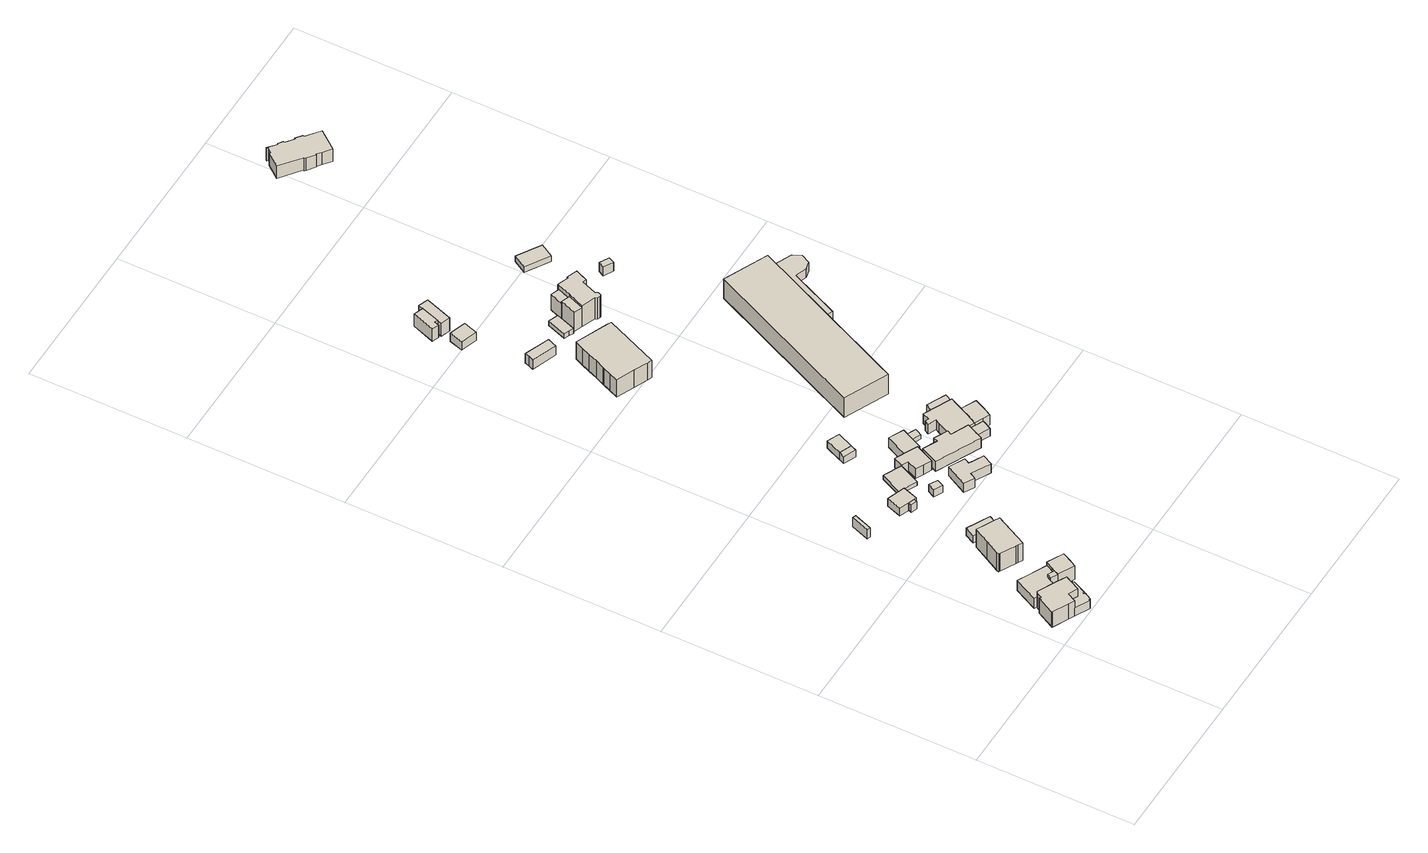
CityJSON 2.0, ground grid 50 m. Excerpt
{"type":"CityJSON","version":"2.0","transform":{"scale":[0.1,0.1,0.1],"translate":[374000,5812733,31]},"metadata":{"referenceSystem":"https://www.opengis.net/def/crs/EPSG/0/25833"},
"CityObjects":{
"building1":{"type":"Building","attributes":{"Gemeindeschluessel":"11000005","BezugspunktDach":"2200","function":"51009_1610","measuredHeight":3.24,"storeysAboveGround":0},"address":[{"country":"Germany","locality":"Berlin"}],"geometry":[{"type":"Solid","lod":"1","boundaries":[[[[0,1,2,3,4,5,6,7,8,9,10,11,12,13]],[[14,15,16,17,18,19,20,21,22,23,24,25,26,27]],[[14,27,13,12]],[[15,14,12,11]],[[16,15,11,10]],[[17,16,10,9]],[[18,17,9,8]],[[19,18,8,7]],[[20,19,7,6]],[[21,20,6,5]],[[22,21,5,4]],[[23,22,4,3]],[[24,23,3,2]],[[25,24,2,1]],[[26,25,1,0]],[[27,26,0,13]]]]}]},
"building2":{"type":"Building","attributes":{"Gemeindeschluessel":"11000005","function":"31001_1010"},"address":[{"country":"Germany","locality":"Berlin","thoroughfareNumber":"52","thoroughfareName":"Imchenallee"}],"children":["building2-1","building2-2","building2-3"]},
"building2-1":{"type":"BuildingPart","attributes":{"BezugspunktDach":"2200","measuredHeight":6.51,"storeysAboveGround":2},"parents":["building2"],"geometry":[{"type":"MultiSurface","lod":"1","boundaries":[[[28,29,30,31,32,33,34,35,36,37]],[[38,39,40,41,42,43,44,45,46,47]],[[38,47,37,36]],[[39,38,36,35]],[[40,39,35,34]],[[42,41,33,32]],[[43,42,32,31]],[[44,43,31,30]],[[45,44,48,49]],[[46,45,29,49,50,28]],[[47,46,28,37]],[[41,51,52,33]],[[40,34,52,51]],[[49,48,30,29]],[[28,50,49,29]]]}]},
"building2-2":{"type":"BuildingPart","attributes":{"BezugspunktDach":"2200","measuredHeight":6.13,"storeysAboveGround":2},"parents":["building2"],"geometry":[{"type":"MultiSurface","lod":"1","boundaries":[[[53,54,55,56,57,58,59]],[[41,51,40,60,61,62,63]],[[41,63,59,58]],[[52,33,41,58,57]],[[34,52,51,57,56]],[[60,40,56,55]],[[61,60,55,54]],[[62,61,54,53]],[[63,62,53,59]],[[51,41,33,52]],[[40,51,52,34]]]}]},
"building2-3":{"type":"BuildingPart","attributes":{"BezugspunktDach":"2200","measuredHeight":6.08,"storeysAboveGround":2},"parents":["building2"],"geometry":[{"type":"MultiSurface","lod":"1","boundaries":[[[64,65,66,67,68,69,70,71,72,73,74,75]],[[76,77,78,79,50,48,16,15,14,27,80,81]],[[76,81,75,74]],[[77,76,74,73]],[[78,77,73,72]],[[79,78,72,71]],[[50,79,71,70]],[[82,30,29,28,70,69]],[[16,48,69,68]],[[15,16,68,67]],[[14,15,67,66]],[[27,14,66,65]],[[80,27,65,64]],[[81,80,64,75]],[[48,49,29,30,82]],[[50,83,28,29,49]]]}]},
"building3":{"type":"Building","attributes":{"Gemeindeschluessel":"11000005","BezugspunktDach":"2200","function":"51009_1610","measuredHeight":4.58,"storeysAboveGround":0},"address":[{"country":"Germany","locality":"Berlin"}],"geometry":[{"type":"Solid","lod":"1","boundaries":[[[[84,85,86,87]],[[88,89,90,91]],[[88,91,87,86]],[[89,88,86,85]],[[90,89,85,84]],[[91,90,84,87]]]]}]},
"building4":{"type":"Building","attributes":{"Gemeindeschluessel":"11000005","BezugspunktDach":"2200","function":"51009_1610","measuredHeight":3.67,"storeysAboveGround":0},"address":[{"country":"Germany","locality":"Berlin"}],"geometry":[{"type":"Solid","lod":"1","boundaries":[[[[92,93,94,95]],[[96,97,98,99]],[[96,99,95,94]],[[97,96,94,93]],[[98,97,93,92]],[[99,98,92,95]]]]}]},
"building5":{"type":"Building","attributes":{"Gemeindeschluessel":"11000005","BezugspunktDach":"2200","function":"31001_1010","measuredHeight":7.21,"storeysAboveGround":2},"address":[{"country":"Germany","locality":"Berlin","thoroughfareNumber":"50","thoroughfareName":"Imchenallee"}],"geometry":[{"type":"Solid","lod":"1","boundaries":[[[[100,101,102,103,104,105,106,107,108,109]],[[110,111,112,113,114,115,116,117,118,119]],[[110,119,109,108]],[[111,110,108,107]],[[112,111,107,106]],[[113,112,106,105]],[[114,113,105,104]],[[115,114,104,103]],[[116,115,103,102]],[[117,116,102,101]],[[118,117,101,100]],[[119,118,100,109]]]]}]},
"building6":{"type":"Building","attributes":{"Gemeindeschluessel":"11000005","BezugspunktDach":"2200","function":"31001_2463","measuredHeight":2.85,"storeysAboveGround":1},"address":[{"country":"Germany","locality":"Berlin","thoroughfareNumber":"50 (1)","thoroughfareName":"Imchenallee"}],"geometry":[{"type":"Solid","lod":"1","boundaries":[[[[120,121,122,123,124]],[[125,126,127,128,129]],[[125,129,124,123]],[[126,125,123,122]],[[127,126,122,121]],[[128,127,121,120]],[[129,128,120,124]]]]}]},
"building7":{"type":"Building","attributes":{"Gemeindeschluessel":"11000005","BezugspunktDach":"2200","function":"31001_1310","measuredHeight":2.98,"storeysAboveGround":1},"address":[{"country":"Germany","locality":"Berlin","thoroughfareNumber":"9 (17)","thoroughfareName":"Sakrower Kirchweg"}],"geometry":[{"type":"Solid","lod":"1","boundaries":[[[[130,131,132,133]],[[134,135,136,137]],[[134,137,133,132]],[[135,134,132,131]],[[136,135,131,130]],[[137,136,130,133]]]]}]},
"building8":{"type":"Building","attributes":{"Gemeindeschluessel":"11000005","BezugspunktDach":"2200","function":"31001_1312","measuredHeight":2.98,"storeysAboveGround":1},"address":[{"country":"Germany","locality":"Berlin","thoroughfareNumber":"9 (11)","thoroughfareName":"Sakrower Kirchweg"}],"geometry":[{"type":"Solid","lod":"1","boundaries":[[[[132,131,138,139,140,141]],[[142,143,144,135,134,145]],[[142,145,141,140]],[[143,142,140,139]],[[144,143,139,138]],[[135,144,138,131]],[[134,135,131,132]],[[145,134,132,141]]]]}]},
"building9":{"type":"Building","attributes":{"Gemeindeschluessel":"11000005","BezugspunktDach":"2200","function":"31001_1312","measuredHeight":2.88,"storeysAboveGround":1},"address":[{"country":"Germany","locality":"Berlin","thoroughfareNumber":"48 (8)","thoroughfareName":"Imchenallee"}],"geometry":[{"type":"Solid","lod":"1","boundaries":[[[[146,147,148,149]],[[150,151,152,153]],[[150,153,149,148]],[[151,150,148,147]],[[152,151,147,146]],[[153,152,146,149]]]]}]},
"building10":{"type":"Building","attributes":{"Gemeindeschluessel":"11000005","BezugspunktDach":"2200","function":"31001_2140","measuredHeight":1.51,"storeysAboveGround":1},"address":[{"country":"Germany","locality":"Berlin","thoroughfareNumber":"48 (4)","thoroughfareName":"Imchenallee"}],"geometry":[{"type":"Solid","lod":"1","boundaries":[[[[154,155,156,157,158,159]],[[160,161,162,163,164,165]],[[160,165,159,158]],[[161,160,158,157]],[[162,161,157,156]],[[163,162,156,155]],[[164,163,155,154]],[[165,164,154,159]]]]}]},
"building11":{"type":"Building","attributes":{"Gemeindeschluessel":"11000005","BezugspunktDach":"2200","function":"51009_1610","measuredHeight":2.78,"storeysAboveGround":0},"address":[{"country":"Germany","locality":"Berlin"}],"geometry":[{"type":"Solid","lod":"1","boundaries":[[[[166,167,168,169]],[[170,171,172,173]],[[170,173,169,168]],[[171,170,168,167]],[[172,171,167,166]],[[173,172,166,169]]]]}]},
"building12":{"type":"Building","attributes":{"Gemeindeschluessel":"11000005","BezugspunktDach":"2200","function":"31001_1312","measuredHeight":2.84,"storeysAboveGround":1},"address":[{"country":"Germany","locality":"Berlin","thoroughfareNumber":"9 (16)","thoroughfareName":"Sakrower Kirchweg"}],"geometry":[{"type":"Solid","lod":"1","boundaries":[[[[167,174,175,168]],[[176,177,178,179]],[[176,179,168,175]],[[177,176,175,174]],[[178,177,174,167]],[[179,178,167,168]]]]}]},
"building13":{"type":"Building","attributes":{"Gemeindeschluessel":"11000005","BezugspunktDach":"2200","function":"31001_2140","measuredHeight":4.3,"storeysAboveGround":1},"address":[{"country":"Germany","locality":"Berlin","thoroughfareNumber":"48 (3)","thoroughfareName":"Imchenallee"}],"geometry":[{"type":"Solid","lod":"1","boundaries":[[[[180,181,182,183,184,185,186,187,188,189]],[[190,191,192,193,194,195,196,197,198,199]],[[190,199,189,188]],[[191,190,188,187]],[[192,191,187,186]],[[193,192,186,185]],[[194,193,185,184]],[[195,194,184,183]],[[196,195,183,182]],[[197,196,182,181]],[[198,197,181,180]],[[199,198,180,189]]]]}]},
"building14":{"type":"Building","attributes":{"Gemeindeschluessel":"11000005","BezugspunktDach":"2200","function":"31001_1312","measuredHeight":3.66,"storeysAboveGround":1},"address":[{"country":"Germany","locality":"Berlin","thoroughfareNumber":"48 (7)","thoroughfareName":"Imchenallee"}],"geometry":[{"type":"Solid","lod":"1","boundaries":[[[[200,201,202,203,204,205,206,207]],[[208,209,210,211,212,213,214,215]],[[208,215,207,206]],[[209,208,206,205]],[[210,209,205,204]],[[211,210,204,203]],[[212,211,203,202]],[[213,212,202,201]],[[214,213,201,200]],[[215,214,200,207]]]]}]},
"building15":{"type":"Building","attributes":{"Gemeindeschluessel":"11000005","BezugspunktDach":"2200","function":"31001_1000","measuredHeight":4,"storeysAboveGround":1},"address":[{"country":"Germany","locality":"Berlin","thoroughfareNumber":"7 (1)","thoroughfareName":"Alt-Kladow"}],"geometry":[{"type":"Solid","lod":"1","boundaries":[[[[216,217,218,219,220,221]],[[222,223,224,225,226,227]],[[222,227,221,220]],[[223,222,220,219]],[[224,223,219,218]],[[225,224,218,217]],[[226,225,217,216]],[[227,226,216,221]]]]}]},
"building16":{"type":"Building","attributes":{"Gemeindeschluessel":"11000005","BezugspunktDach":"2200","function":"31001_2140","measuredHeight":3.77,"storeysAboveGround":1},"address":[{"country":"Germany","locality":"Berlin","thoroughfareNumber":"48 (5)","thoroughfareName":"Imchenallee"}],"geometry":[{"type":"Solid","lod":"1","boundaries":[[[[228,229,230,231,232,233,234]],[[235,236,237,238,239,240,241]],[[235,241,234,233]],[[236,235,233,232]],[[237,236,232,231]],[[238,237,231,230]],[[239,238,230,229]],[[240,239,229,228]],[[241,240,228,234]]]]}]},
"building17":{"type":"Building","attributes":{"Gemeindeschluessel":"11000005","BezugspunktDach":"2200","function":"31001_1010","measuredHeight":7.44,"storeysAboveGround":2},"address":[{"country":"Germany","locality":"Berlin","thoroughfareNumber":"5R, 5S, 5T","thoroughfareName":"Sakrower Kirchweg"}],"geometry":[{"type":"Solid","lod":"1","boundaries":[[[[242,243,244,245,246,247,248,249,250,251,252,253,254,255]],[[256,257,258,259,260,261,262,263,264,265,266,267,268,269]],[[256,269,255,254]],[[257,256,254,253]],[[258,257,253,252]],[[259,258,252,251]],[[260,259,251,250]],[[261,260,250,249]],[[262,261,249,248]],[[263,262,248,247]],[[264,263,247,246]],[[265,264,246,245]],[[266,265,245,244]],[[267,266,244,243]],[[268,267,243,242]],[[269,268,242,255]]]]}]},
"building18":{"type":"Building","attributes":{"Gemeindeschluessel":"11000005","BezugspunktDach":"2200","function":"31001_2081","measuredHeight":4.08,"storeysAboveGround":1},"address":[{"country":"Germany","locality":"Berlin","thoroughfareNumber":"48 (2)","thoroughfareName":"Imchenallee"}],"geometry":[{"type":"Solid","lod":"1","boundaries":[[[[270,271,272,273,274,275,276,277,278]],[[279,280,281,282,283,284,285,286,287]],[[279,287,278,277]],[[280,279,277,276]],[[281,280,276,275]],[[282,281,275,274]],[[283,282,274,273]],[[284,283,273,272]],[[285,284,272,271]],[[286,285,271,270]],[[287,286,270,278]]]]}]},
"building19":{"type":"Building","attributes":{"Gemeindeschluessel":"11000005","BezugspunktDach":"2200","function":"31001_2463","measuredHeight":3.84,"storeysAboveGround":1},"address":[{"country":"Germany","locality":"Berlin","thoroughfareNumber":"7 (3)","thoroughfareName":"Alt-Kladow"}],"geometry":[{"type":"Solid","lod":"1","boundaries":[[[[288,289,290,291,292]],[[293,294,295,296,297]],[[293,297,292,291]],[[294,293,291,290]],[[295,294,290,289]],[[296,295,289,288]],[[297,296,288,292]]]]}]},
"building20":{"type":"Building","attributes":{"Gemeindeschluessel":"11000005","BezugspunktDach":"2200","function":"31001_2140","measuredHeight":2.36,"storeysAboveGround":1},"address":[{"country":"Germany","locality":"Berlin","thoroughfareNumber":"48 (6)","thoroughfareName":"Imchenallee"}],"geometry":[{"type":"Solid","lod":"1","boundaries":[[[[298,299,300,301,302,303]],[[304,305,306,307,308,309]],[[304,309,303,302]],[[305,304,302,301]],[[306,305,301,300]],[[307,306,300,299]],[[308,307,299,298]],[[309,308,298,303]]]]}]},
"building21":{"type":"Building","attributes":{"Gemeindeschluessel":"11000005","BezugspunktDach":"2200","function":"31001_1000","measuredHeight":4.96,"storeysAboveGround":1},"address":[{"country":"Germany","locality":"Berlin","thoroughfareNumber":"9 (2)","thoroughfareName":"Alt-Kladow"}],"geometry":[{"type":"Solid","lod":"1","boundaries":[[[[310,311,312,313,314,315]],[[316,317,318,319,320,321]],[[316,321,315,314]],[[317,316,314,313]],[[318,317,313,312]],[[319,318,312,311]],[[320,319,311,310]],[[321,320,310,315]]]]}]},
"building22":{"type":"Building","attributes":{"Gemeindeschluessel":"11000005","BezugspunktDach":"2200","function":"31001_1000","measuredHeight":5.25,"storeysAboveGround":1},"address":[{"country":"Germany","locality":"Berlin","thoroughfareNumber":"7 (2)","thoroughfareName":"Alt-Kladow"}],"geometry":[{"type":"Solid","lod":"1","boundaries":[[[[322,323,324,325,313,312,326]],[[327,328,329,330,331,332,333]],[[327,333,326,312]],[[328,327,312,313]],[[329,328,313,325]],[[330,329,325,324]],[[331,330,324,323]],[[332,331,323,322]],[[333,332,322,326]]]]}]},
"building23":{"type":"Building","attributes":{"Gemeindeschluessel":"11000005","function":"31001_2081"},"address":[{"country":"Germany","locality":"Berlin","thoroughfareNumber":"48","thoroughfareName":"Imchenallee"}],"children":["building23-1","building23-2","building23-3"]},
"building23-1":{"type":"BuildingPart","attributes":{"BezugspunktDach":"2200","measuredHeight":4.55,"storeysAboveGround":1},"parents":["building23"],"geometry":[{"type":"MultiSurface","lod":"1","boundaries":[[[334,335,336,337,338,339,340,341,342,343,344,345,346,347,348]],[[349,350,351,352,353,354,355,356,357,358,359,360,361,362,363]],[[349,363,348,347]],[[350,349,347,346]],[[351,350,346,345]],[[352,351,345,344]],[[353,352,344,343]],[[354,353,343,342]],[[355,354,342,341]],[[356,355,341,340]],[[357,356,340,339]],[[358,357,339,338]],[[359,364,360]],[[361,365,366,336,335]],[[362,361,335,334]],[[363,362,334,348]],[[359,358,338,337]],[[360,364,367,336]],[[367,364,359,337]],[[360,366,365,361]]]}]},
"building23-2":{"type":"BuildingPart","attributes":{"BezugspunktDach":"2200","measuredHeight":4.87,"storeysAboveGround":1},"parents":["building23"],"geometry":[{"type":"MultiSurface","lod":"1","boundaries":[[[368,369,370,371,372,373,374]],[[364,358,375,376,377,378,360]],[[367,336,360,374,373]],[[358,338,337,367,373,372]],[[375,358,372,371]],[[376,375,371,370]],[[377,376,370,369]],[[378,377,369,368]],[[360,366,379,368,374]],[[364,360,336,367]],[[359,337,338,358]],[[359,364,367,337]],[[378,379,366,360,380]]]}]},
"building23-3":{"type":"BuildingPart","attributes":{"BezugspunktDach":"2200","measuredHeight":3.38,"storeysAboveGround":1},"parents":["building23"],"geometry":[{"type":"MultiSurface","lod":"1","boundaries":[[[381,379,365,382]],[[361,378,383,384]],[[361,384,382,365]],[[383,378,379,381]],[[384,383,381,382]],[[361,365,366,360]],[[378,360,366,379,385]]]}]},
"building24":{"type":"Building","attributes":{"Gemeindeschluessel":"11000005","BezugspunktDach":"2200","function":"31001_2463","measuredHeight":1.93,"storeysAboveGround":1},"address":[{"country":"Germany","locality":"Berlin","thoroughfareNumber":"7 (1)","thoroughfareName":"Rohrsängersteig"}],"geometry":[{"type":"Solid","lod":"1","boundaries":[[[[386,387,388,389,390]],[[391,392,393,394,395]],[[391,395,390,389]],[[392,391,389,388]],[[393,392,388,387]],[[394,393,387,386]],[[395,394,386,390]]]]}]},
"building25":{"type":"Building","attributes":{"Gemeindeschluessel":"11000005","BezugspunktDach":"2200","function":"31001_2463","measuredHeight":2.71,"storeysAboveGround":1},"address":[{"country":"Germany","locality":"Berlin","thoroughfareNumber":"48 (1)","thoroughfareName":"Imchenallee"}],"geometry":[{"type":"Solid","lod":"1","boundaries":[[[[396,397,398,399]],[[400,401,402,403]],[[400,403,399,398]],[[401,400,398,397]],[[402,401,397,396]],[[403,402,396,399]]]]}]},
"building26":{"type":"Building","attributes":{"Gemeindeschluessel":"11000005","BezugspunktDach":"2200","function":"51009_1610","measuredHeight":6.2,"storeysAboveGround":0},"address":[{"country":"Germany","locality":"Berlin"}],"geometry":[{"type":"Solid","lod":"1","boundaries":[[[[404,405,406,407]],[[408,409,410,411]],[[408,411,407,406]],[[409,408,406,405]],[[410,409,405,404]],[[411,410,404,407]]]]}]},
"building27":{"type":"Building","attributes":{"Gemeindeschluessel":"11000005","function":"31001_1010"},"address":[{"country":"Germany","locality":"Berlin","thoroughfareNumber":"7","thoroughfareName":"Rohrsängersteig"}],"children":["building27-1","building27-2"]},
"building27-1":{"type":"BuildingPart","attributes":{"BezugspunktDach":"2200","measuredHeight":10.22,"storeysAboveGround":2},"parents":["building27"],"geometry":[{"type":"MultiSurface","lod":"1","boundaries":[[[412,413,414,415,416,417,418,419,420,421,422,423,424,425,426,427,428]],[[429,430,431,432,433,434,435,436,437,438,439,440,441,442,443,444,445]],[[446,447,428,427]],[[430,429,427,426]],[[431,430,426,425]],[[432,431,425,424]],[[433,432,424,423]],[[434,433,423,422]],[[435,434,422,421]],[[436,435,421,420]],[[437,436,420,419]],[[438,437,419,418]],[[439,438,418,417]],[[440,439,417,416]],[[441,440,416,415]],[[442,441,415,414]],[[443,442,414,413]],[[444,443,413,412]],[[445,444,412,428]],[[429,445,447,446]]]}]},
"building27-2":{"type":"BuildingPart","attributes":{"BezugspunktDach":"2200","measuredHeight":7.65,"storeysAboveGround":2},"parents":["building27"],"geometry":[{"type":"Solid","lod":"1","boundaries":[[[[447,446,448,449]],[[450,429,445,451]],[[450,451,449,448]],[[429,450,448,446]],[[451,445,447,449]],[[446,447,445,429]]]]}]},
"building28":{"type":"Building","attributes":{"Gemeindeschluessel":"11000005","function":"31001_2070"},"address":[{"country":"Germany","locality":"Berlin","thoroughfareNumber":"46","thoroughfareName":"Imchenallee"}],"children":["building28-1","building28-2"]},
"building28-1":{"type":"BuildingPart","attributes":{"BezugspunktDach":"2200","measuredHeight":9.04,"storeysAboveGround":2},"parents":["building28"],"geometry":[{"type":"MultiSurface","lod":"1","boundaries":[[[452,453,454,455,456,457]],[[458,459,460,461,462,463]],[[458,463,457,456]],[[459,458,456,455]],[[464,465,466,467,460,459,455,454]],[[461,460,454,453],[468,469,464,467]],[[462,461,453,452]],[[463,462,452,457]],[[467,466,465,464]],[[464,469,468,467]]]}]},
"building28-2":{"type":"BuildingPart","attributes":{"BezugspunktDach":"2200","measuredHeight":3.45,"storeysAboveGround":2},"parents":["building28"],"geometry":[{"type":"MultiSurface","lod":"1","boundaries":[[[470,471,472,473,474,475,465,469]],[[466,476,477,478,479,480,481,468]],[[476,466,465,475]],[[477,476,475,474]],[[478,477,474,473]],[[479,478,473,472]],[[480,479,472,471]],[[481,480,471,470]],[[468,481,470,469]],[[466,467,464,465]],[[468,469,464,467]]]}]},
"building29":{"type":"Building","attributes":{"Gemeindeschluessel":"11000005","BezugspunktDach":"2200","function":"31001_2463","measuredHeight":2.65,"storeysAboveGround":1},"address":[{"country":"Germany","locality":"Berlin","thoroughfareNumber":"7 (2)","thoroughfareName":"Rohrsängersteig"}],"geometry":[{"type":"Solid","lod":"1","boundaries":[[[[482,483,484,485]],[[486,487,488,489]],[[486,489,485,484]],[[487,486,484,483]],[[488,487,483,482]],[[489,488,482,485]]]]}]},
"building30":{"type":"Building","attributes":{"Gemeindeschluessel":"11000005","BezugspunktDach":"2200","function":"31001_1000","measuredHeight":3.59,"storeysAboveGround":1},"address":[{"country":"Germany","locality":"Berlin","thoroughfareNumber":"5 (1)","thoroughfareName":"Rohrsängersteig"}],"geometry":[{"type":"Solid","lod":"1","boundaries":[[[[490,491,492,493]],[[494,495,496,497]],[[494,497,493,492]],[[495,494,492,491]],[[496,495,491,490]],[[497,496,490,493]]]]}]},
"building31":{"type":"Building","attributes":{"Gemeindeschluessel":"11000005","BezugspunktDach":"2200","function":"31001_1010","measuredHeight":5,"storeysAboveGround":2},"address":[{"country":"Germany","locality":"Berlin","thoroughfareNumber":"8","thoroughfareName":"Alt-Kladow"}],"geometry":[{"type":"Solid","lod":"1","boundaries":[[[[498,499,500,501,502,503,504,505,506,507,508,509,510,511,512,513,514,515,516,517,518,519]],[[520,521,522,523,524,525,526,527,528,529,530,531,532,533,534,535,536,537,538,539,540,541]],[[520,541,519,518]],[[521,520,518,517]],[[522,521,517,516]],[[523,522,516,515]],[[524,523,515,514]],[[525,524,514,513]],[[526,525,513,512]],[[527,526,512,511]],[[528,527,511,510]],[[529,528,510,509]],[[530,529,509,508]],[[531,530,508,507]],[[532,531,507,506]],[[533,532,506,505]],[[534,533,505,504]],[[535,534,504,503]],[[536,535,503,502]],[[537,536,502,501]],[[538,537,501,500]],[[539,538,500,499]],[[540,539,499,498]],[[541,540,498,519]]]]}]}
},
"vertices":[
[150,4,43],[152,8,43],[156,6,43],[168,30,43],[164,32,43],[166,36,43],[170,34,43],[191,77,43],[187,79,43],[189,82,43],[173,91,43],[148,41,43],[119,55,43],[105,27,43],[119,55,11],[148,41,11],[173,91,11],[189,82,11],[187,79,11],[191,77,11],[170,34,11],[166,36,11],[164,32,11],[168,30,11],[156,6,11],[152,8,11],[150,4,11],[105,27,11],
[86,135,49],[110,123,49],[144,106,49],[157,132,49],[165,147,49],[186,137,49],[203,170,49],[148,197,49],[114,214,49],[77,140,49],[114,214,8],[148,197,8],[203,170,8],[186,137,8],[165,147,8],[157,132,8],[144,106,8],[110,123,8],[86,135,8],[77,140,8],[144,106,11],[110,123,11],[86,135,11],[191,146,8],[191,146,49],
[228,96,63],[241,121,63],[253,145,63],[203,170,63],[191,146,63],[186,137,63],[179,121,63],[253,145,8],[241,121,8],[228,96,8],[179,121,8],
[87,36,72],[105,27,72],[119,55,72],[148,41,72],[173,91,72],[144,106,72],[86,135,72],[80,130,72],[72,114,72],[66,118,72],[39,64,72],[37,61,72],[39,64,11],[66,118,11],[72,114,11],[80,130,11],[87,36,11],[37,61,11],[144,106,34],[86,135,33],
[179,121,61],[186,137,61],[165,147,61],[157,132,61],[165,147,15],[186,137,15],[179,121,15],[157,132,15],
[17,625,137],[38,683,137],[27,687,137],[6,629,137],[27,687,101],[38,683,101],[17,625,101],[6,629,101],
[138,281,101],[184,257,101],[190,254,101],[203,247,101],[254,348,101],[242,355,101],[185,384,101],[159,334,101],[136,291,101],[133,284,101],[136,291,29],[159,334,29],[185,384,29],[242,355,29],[254,348,29],[203,247,29],[190,254,29],[184,257,29],[138,281,29],[133,284,29],
[266,362,57],[281,392,57],[282,394,57],[211,430,57],[195,398,57],[211,430,28],[282,394,28],[281,392,28],[266,362,28],[195,398,28],
[204,583,92],[208,593,92],[189,599,92],[185,589,92],[189,599,62],[208,593,62],[204,583,62],[185,589,62],
[215,590,92],[231,638,92],[174,658,92],[158,610,92],[174,658,62],[231,638,62],[215,590,62],[158,610,62],
[311,560,68],[322,582,68],[296,596,68],[284,574,68],[296,596,40],[322,582,40],[311,560,40],[284,574,40],
[303,637,51],[333,701,51],[334,704,51],[284,728,51],[278,730,51],[247,664,51],[278,730,36],[284,728,36],[334,704,36],[333,701,36],[303,637,36],[247,664,36],
[295,827,88],[303,845,88],[265,861,88],[257,843,88],[265,861,60],[303,845,60],[295,827,60],[257,843,60],
[325,896,88],[287,912,88],[287,912,59],[325,896,59],[303,845,59],[265,861,59],
[352,692,57],[338,661,57],[362,649,57],[387,638,57],[415,698,57],[391,710,57],[376,717,57],[346,731,57],[334,704,57],[333,701,57],[334,704,20],[346,731,20],[376,717,20],[391,710,20],[415,698,20],[387,638,20],[362,649,20],[338,661,20],[352,692,20],[333,701,20],
[398,507,44],[408,526,44],[468,495,44],[485,527,44],[440,550,44],[449,568,44],[401,592,44],[366,524,44],[401,592,8],[449,568,8],[440,550,8],[485,527,8],[468,495,8],[408,526,8],[398,507,8],[366,524,8],
[152,1696,190],[157,1710,190],[163,1725,190],[85,1755,190],[80,1740,190],[74,1726,190],[80,1740,152],[85,1755,152],[163,1725,152],[157,1710,152],[152,1696,152],[74,1726,152],
[415,698,51],[423,695,51],[444,740,51],[455,763,51],[456,765,51],[410,787,51],[376,717,51],[410,787,13],[456,765,13],[455,763,13],[444,740,13],[423,695,13],[415,698,13],[376,717,13],
[161,1452,210],[203,1434,210],[217,1428,210],[288,1597,210],[274,1603,210],[232,1621,210],[176,1645,210],[164,1617,210],[153,1590,210],[140,1560,210],[128,1532,210],[127,1528,210],[116,1503,210],[105,1476,210],[116,1503,141],[127,1528,141],[128,1532,141],[140,1560,141],[153,1590,141],[164,1617,141],[176,1645,141],[232,1621,141],[274,1603,141],[288,1597,141],[217,1428,141],[203,1434,141],[161,1452,141],[105,1476,141],
[538,566,47],[548,588,47],[563,620,47],[509,645,47],[516,659,47],[474,679,47],[468,665,47],[424,686,47],[399,632,47],[424,686,7],[468,665,7],[474,679,7],[516,659,7],[509,645,7],[563,620,7],[548,588,7],[538,566,7],[399,632,7],
[106,1922,169],[121,1966,169],[95,1975,169],[69,1983,169],[55,1940,169],[69,1983,136],[95,1975,136],[121,1966,136],[106,1922,136],[55,1940,136],
[480,724,31],[486,735,31],[491,746,31],[455,763,31],[450,752,31],[444,740,31],[450,752,14],[455,763,14],[491,746,14],[486,735,14],[480,724,14],[444,740,14],
[70,2021,180],[75,2036,180],[85,2032,180],[104,2090,180],[74,2101,180],[49,2029,180],[74,2101,131],[104,2090,131],[85,2032,131],[75,2036,131],[70,2021,131],[49,2029,131],
[109,2008,180],[139,2094,180],[109,2105,180],[108,2103,180],[80,2018,180],[85,2032,128],[104,2090,128],[108,2103,128],[109,2105,128],[139,2094,128],[109,2008,128],[80,2018,128],
[563,620,43],[563,619,43],[582,610,43],[606,660,43],[611,670,43],[630,710,43],[571,738,43],[543,751,43],[533,729,43],[522,734,43],[515,720,43],[540,709,43],[533,695,43],[516,659,43],[509,645,43],[516,659,4],[533,695,4],[540,709,4],[515,720,4],[522,734,4],[533,729,4],[543,751,4],[571,738,4],[630,710,4],[611,670,4],[606,660,4],[582,610,4],[563,619,4],[563,620,4],[509,645,4],[597,640,4],[563,619,34],[582,610,34],[597,640,43],
[607,598,44],[628,588,44],[643,618,44],[657,648,44],[611,670,44],[597,640,44],[582,610,44],[657,648,4],[643,618,4],[628,588,4],[607,598,4],[607,598,34],[594,604,4],
[591,567,34],[548,588,34],[591,567,4],[548,588,4],[607,598,17],
[255,1711,146],[269,1705,146],[291,1767,146],[261,1779,146],[239,1717,146],[261,1779,127],[291,1767,127],[269,1705,127],[255,1711,127],[239,1717,127],
[630,710,34],[643,736,34],[584,764,34],[571,738,34],[584,764,7],[643,736,7],[630,710,7],[571,738,7],
[332,1753,182],[349,1796,182],[322,1806,182],[305,1763,182],[322,1806,120],[349,1796,120],[332,1753,120],[305,1763,120],
[354,1685,200],[358,1678,200],[367,1675,200],[368,1675,200],[373,1677,200],[377,1687,200],[373,1696,200],[392,1744,200],[403,1740,200],[419,1779,200],[409,1783,200],[387,1791,200],[385,1787,200],[350,1800,200],[349,1796,200],[332,1753,200],[312,1701,200],[332,1753,116],[349,1796,116],[350,1800,116],[385,1787,116],[387,1791,116],[409,1783,116],[419,1779,116],[403,1740,116],[392,1744,116],[373,1696,116],[377,1687,116],[373,1677,116],[368,1675,116],[367,1675,116],[358,1678,116],[354,1685,116],[312,1701,116],[332,1753,192],[312,1701,192],
[305,1763,192],[285,1712,192],[305,1763,116],[285,1712,116],
[587,887,90],[717,1174,90],[768,1285,90],[819,1398,90],[682,1460,90],[450,949,90],[682,1460,11],[819,1398,11],[768,1285,11],[717,1174,11],[587,887,11],[450,949,11],[768,1285,46],[817,1393,46],[817,1393,12],[768,1285,12],[717,1174,12],[717,1174,46],
[756,1157,46],[826,1314,46],[861,1299,46],[887,1306,46],[901,1335,46],[889,1361,46],[889,1361,12],[901,1335,12],[887,1306,12],[861,1299,12],[826,1314,12],[756,1157,12],
[534,1924,79],[558,1965,79],[485,2010,79],[461,1969,79],[485,2010,57],[558,1965,57],[534,1924,57],[461,1969,57],
[597,1762,79],[606,1780,79],[577,1796,79],[567,1777,79],[577,1796,43],[606,1780,43],[597,1762,43],[567,1777,43],
[425,2646,201],[423,2644,201],[428,2640,201],[452,2621,201],[454,2623,201],[468,2612,201],[493,2592,201],[539,2652,201],[495,2686,201],[497,2689,201],[478,2704,201],[476,2701,201],[449,2722,201],[451,2725,201],[437,2735,201],[435,2733,201],[408,2755,201],[406,2753,201],[410,2750,201],[398,2735,201],[394,2738,201],[361,2696,201],[394,2738,151],[398,2735,151],[410,2750,151],[406,2753,151],[408,2755,151],[435,2733,151],[437,2735,151],[451,2725,151],[449,2722,151],[476,2701,151],[478,2704,151],[497,2689,151],[495,2686,151],[539,2652,151],[493,2592,151],[468,2612,151],[454,2623,151],[452,2621,151],[428,2640,151],[423,2644,151],[425,2646,151],[361,2696,151]
]}
